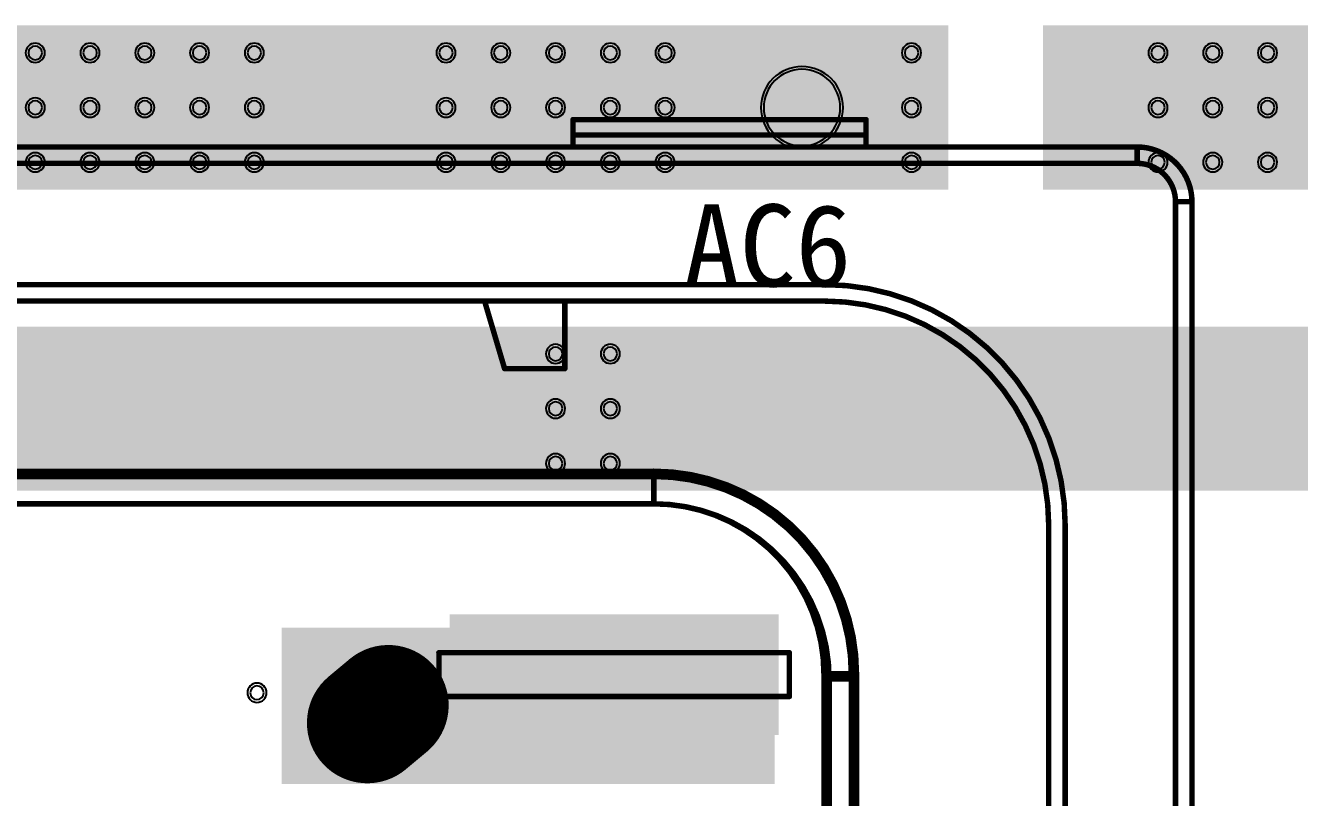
# Model space of a CAD drawing. Header units: inches. Extents: x 32166 to 34772, y 2386 to 4229.
# Drawn here: x 33985.4 to 34085.9, y 3940.2 to 4001.1 of the extents above; entities that cross this region are included whole.
import ezdxf

# ---------------------------------------------------------------- set-up
doc = ezdxf.new("R2010")
doc.units = ezdxf.units.IN
doc.header["$LTSCALE"] = 0.64311
doc.header["$MEASUREMENT"] = 0
for name, color, linetype in [('MULTILAYER', 9, 'CONTINUOUS'), ('TOPLAYER', 1, 'CONTINUOUS'), ('TOPOVERLAY', 2, 'CONTINUOUS'), ('TOPSOLDER', 216, 'CONTINUOUS')]:
    doc.layers.add(name, color=color, linetype=linetype)
doc.styles.get("Standard").update_dxf_attribs({"font": 'txt', "width": 0.8})

msp = doc.modelspace()

# ---------------------------------------------------------------- linework, layer by layer
at = {"layer": 'MULTILAYER', "const_width": 8.64}
msp.add_lwpolyline([(34013.98, 3947.47), (34012.32, 3946.09)], dxfattribs=at)
at = {"layer": 'MULTILAYER', "const_width": 4.32}
for points in [[(34012.59, 3949.13, 1), (34015.37, 3945.82, 1)], [(34010.93, 3947.74, 1), (34013.71, 3944.43, 1)]]:
    msp.add_lwpolyline(points, format="xyb", close=True, dxfattribs=at)
at = {"layer": 'MULTILAYER'}
for centre, radius, start, end in [((33986.13, 3998.97), 0.54, 0, 180), ((33986.13, 3998.97), 0.54, 180, 0), ((33990.45, 3998.97), 0.54, 0, 180), ((33990.45, 3998.97), 0.54, 180, 0), ((33994.77, 3998.97), 0.54, 0, 180), ((33994.77, 3998.97), 0.54, 180, 0), ((33999.09, 3998.97), 0.54, 0, 180), ((33999.09, 3998.97), 0.54, 180, 0), ((34003.41, 3998.97), 0.54, 0, 180), ((34003.41, 3998.97), 0.54, 180, 0), ((34018.53, 3998.97), 0.54, 0, 180), ((34018.53, 3998.97), 0.54, 180, 0), ((34022.85, 3998.97), 0.54, 0, 180), ((34022.85, 3998.97), 0.54, 180, 0), ((34027.17, 3998.97), 0.54, 0, 180), ((34027.17, 3998.97), 0.54, 180, 0), ((34031.49, 3998.97), 0.54, 0, 180), ((34031.49, 3998.97), 0.54, 180, 0), ((34035.81, 3998.97), 0.54, 0, 180), ((34035.81, 3998.97), 0.54, 180, 0), ((34055.25, 3998.97), 0.54, 0, 180), ((34055.25, 3998.97), 0.54, 180, 0), ((34074.69, 3998.97), 0.54, 0, 180), ((34074.69, 3998.97), 0.54, 180, 0), ((34079.01, 3998.97), 0.54, 0, 180), ((34079.01, 3998.97), 0.54, 180, 0), ((34083.33, 3998.97), 0.54, 0, 180), ((34083.33, 3998.97), 0.54, 180, 0), ((34046.61, 3994.65), 3.02, 0, 180), ((33986.13, 3994.65), 0.54, 0, 180), ((33990.45, 3994.65), 0.54, 0, 180), ((33994.77, 3994.65), 0.54, 0, 180), ((33999.09, 3994.65), 0.54, 0, 180), ((34003.41, 3994.65), 0.54, 0, 180), ((34018.53, 3994.65), 0.54, 0, 180), ((34022.85, 3994.65), 0.54, 0, 180), ((34027.17, 3994.65), 0.54, 0, 180), ((34031.49, 3994.65), 0.54, 0, 180), ((34035.81, 3994.65), 0.54, 0, 180), ((34055.25, 3994.65), 0.54, 0, 180), ((34074.69, 3994.65), 0.54, 0, 180), ((34079.01, 3994.65), 0.54, 0, 180), ((34083.33, 3994.65), 0.54, 0, 180), ((33986.13, 3994.65), 0.54, 180, 0), ((33990.45, 3994.65), 0.54, 180, 0), ((33994.77, 3994.65), 0.54, 180, 0), ((33999.09, 3994.65), 0.54, 180, 0), ((34003.41, 3994.65), 0.54, 180, 0), ((34018.53, 3994.65), 0.54, 180, 0), ((34022.85, 3994.65), 0.54, 180, 0), ((34027.17, 3994.65), 0.54, 180, 0), ((34031.49, 3994.65), 0.54, 180, 0), ((34035.81, 3994.65), 0.54, 180, 0), ((34046.61, 3994.65), 3.02, 180, 0), ((34055.25, 3994.65), 0.54, 180, 0), ((34074.69, 3994.65), 0.54, 180, 0), ((34079.01, 3994.65), 0.54, 180, 0), ((34083.33, 3994.65), 0.54, 180, 0), ((33986.13, 3990.33), 0.54, 0, 180), ((33990.45, 3990.33), 0.54, 0, 180), ((33994.77, 3990.33), 0.54, 0, 180), ((33999.09, 3990.33), 0.54, 0, 180), ((34003.41, 3990.33), 0.54, 0, 180), ((34018.53, 3990.33), 0.54, 0, 180), ((34022.85, 3990.33), 0.54, 0, 180), ((34027.17, 3990.33), 0.54, 0, 180), ((34031.49, 3990.33), 0.54, 0, 180), ((34035.81, 3990.33), 0.54, 0, 180), ((34055.25, 3990.33), 0.54, 0, 180), ((34074.69, 3990.33), 0.54, 0, 180), ((34079.01, 3990.33), 0.54, 0, 180), ((34083.33, 3990.33), 0.54, 0, 180), ((33986.13, 3990.33), 0.54, 180, 0), ((33990.45, 3990.33), 0.54, 180, 0), ((33994.77, 3990.33), 0.54, 180, 0), ((33999.09, 3990.33), 0.54, 180, 0), ((34003.41, 3990.33), 0.54, 180, 0), ((34018.53, 3990.33), 0.54, 180, 0), ((34022.85, 3990.33), 0.54, 180, 0), ((34027.17, 3990.33), 0.54, 180, 0), ((34031.49, 3990.33), 0.54, 180, 0), ((34035.81, 3990.33), 0.54, 180, 0), ((34055.25, 3990.33), 0.54, 180, 0), ((34074.69, 3990.33), 0.54, 180, 0), ((34079.01, 3990.33), 0.54, 180, 0), ((34083.33, 3990.33), 0.54, 180, 0), ((34027.17, 3975.21), 0.54, 0, 180), ((34031.49, 3975.21), 0.54, 0, 180), ((34027.17, 3975.21), 0.54, 180, 0), ((34031.49, 3975.21), 0.54, 180, 0), ((34027.17, 3970.89), 0.54, 0, 180), ((34027.17, 3970.89), 0.54, 180, 0), ((34031.49, 3970.89), 0.54, 0, 180), ((34031.49, 3970.89), 0.54, 180, 0), ((34027.17, 3966.57), 0.54, 0, 180), ((34027.17, 3966.57), 0.54, 180, 0), ((34031.49, 3966.57), 0.54, 0, 180), ((34031.49, 3966.57), 0.54, 180, 0), ((34003.62, 3948.47), 0.54, 0, 180), ((34003.62, 3948.47), 0.54, 180, 0)]:
    msp.add_arc(centre, radius, start, end, dxfattribs=at)
msp.add_solid([(34044.32, 3954.22), (34019.26, 3954.22), (34044.32, 3945.58), (34019.26, 3945.58)], dxfattribs=at)
at = {"layer": 'TOPLAYER', "const_width": 8.64}
msp.add_lwpolyline([(34013.98, 3947.47), (34012.32, 3946.09)], dxfattribs=at)
at = {"layer": 'TOPLAYER', "const_width": 4.32}
for points in [[(34012.59, 3949.13, 1), (34015.37, 3945.82, 1)], [(34010.93, 3947.74, 1), (34013.71, 3944.43, 1)]]:
    msp.add_lwpolyline(points, format="xyb", close=True, dxfattribs=at)
at = {"layer": 'TOPLAYER'}
for centre, radius, start, end in [((33986.13, 3998.97), 0.54, 0, 180), ((33986.13, 3998.97), 0.54, 180, 0), ((33990.45, 3998.97), 0.54, 0, 180), ((33990.45, 3998.97), 0.54, 180, 0), ((33994.77, 3998.97), 0.54, 0, 180), ((33994.77, 3998.97), 0.54, 180, 0), ((33999.09, 3998.97), 0.54, 0, 180), ((33999.09, 3998.97), 0.54, 180, 0), ((34003.41, 3998.97), 0.54, 0, 180), ((34003.41, 3998.97), 0.54, 180, 0), ((34018.53, 3998.97), 0.54, 0, 180), ((34018.53, 3998.97), 0.54, 180, 0), ((34022.85, 3998.97), 0.54, 0, 180), ((34022.85, 3998.97), 0.54, 180, 0), ((34027.17, 3998.97), 0.54, 0, 180), ((34027.17, 3998.97), 0.54, 180, 0), ((34031.49, 3998.97), 0.54, 0, 180), ((34031.49, 3998.97), 0.54, 180, 0), ((34035.81, 3998.97), 0.54, 0, 180), ((34035.81, 3998.97), 0.54, 180, 0), ((34055.25, 3998.97), 0.54, 0, 180), ((34055.25, 3998.97), 0.54, 180, 0), ((34074.69, 3998.97), 0.54, 0, 180), ((34074.69, 3998.97), 0.54, 180, 0), ((34079.01, 3998.97), 0.54, 0, 180), ((34079.01, 3998.97), 0.54, 180, 0), ((34083.33, 3998.97), 0.54, 0, 180), ((34083.33, 3998.97), 0.54, 180, 0), ((34046.61, 3994.65), 3.02, 0, 180), ((33986.13, 3994.65), 0.54, 0, 180), ((33990.45, 3994.65), 0.54, 0, 180), ((33994.77, 3994.65), 0.54, 0, 180), ((33999.09, 3994.65), 0.54, 0, 180), ((34003.41, 3994.65), 0.54, 0, 180), ((34018.53, 3994.65), 0.54, 0, 180), ((34022.85, 3994.65), 0.54, 0, 180), ((34027.17, 3994.65), 0.54, 0, 180), ((34031.49, 3994.65), 0.54, 0, 180), ((34035.81, 3994.65), 0.54, 0, 180), ((34055.25, 3994.65), 0.54, 0, 180), ((34074.69, 3994.65), 0.54, 0, 180), ((34079.01, 3994.65), 0.54, 0, 180), ((34083.33, 3994.65), 0.54, 0, 180), ((33986.13, 3994.65), 0.54, 180, 0), ((33990.45, 3994.65), 0.54, 180, 0), ((33994.77, 3994.65), 0.54, 180, 0), ((33999.09, 3994.65), 0.54, 180, 0), ((34003.41, 3994.65), 0.54, 180, 0), ((34018.53, 3994.65), 0.54, 180, 0), ((34022.85, 3994.65), 0.54, 180, 0), ((34027.17, 3994.65), 0.54, 180, 0), ((34031.49, 3994.65), 0.54, 180, 0), ((34035.81, 3994.65), 0.54, 180, 0), ((34046.61, 3994.65), 3.02, 180, 0), ((34055.25, 3994.65), 0.54, 180, 0), ((34074.69, 3994.65), 0.54, 180, 0), ((34079.01, 3994.65), 0.54, 180, 0), ((34083.33, 3994.65), 0.54, 180, 0), ((33986.13, 3990.33), 0.54, 0, 180), ((33990.45, 3990.33), 0.54, 0, 180), ((33994.77, 3990.33), 0.54, 0, 180), ((33999.09, 3990.33), 0.54, 0, 180), ((34003.41, 3990.33), 0.54, 0, 180), ((34018.53, 3990.33), 0.54, 0, 180), ((34022.85, 3990.33), 0.54, 0, 180), ((34027.17, 3990.33), 0.54, 0, 180), ((34031.49, 3990.33), 0.54, 0, 180), ((34035.81, 3990.33), 0.54, 0, 180), ((34055.25, 3990.33), 0.54, 0, 180), ((34074.69, 3990.33), 0.54, 0, 180), ((34079.01, 3990.33), 0.54, 0, 180), ((34083.33, 3990.33), 0.54, 0, 180), ((33986.13, 3990.33), 0.54, 180, 0), ((33990.45, 3990.33), 0.54, 180, 0), ((33994.77, 3990.33), 0.54, 180, 0), ((33999.09, 3990.33), 0.54, 180, 0), ((34003.41, 3990.33), 0.54, 180, 0), ((34018.53, 3990.33), 0.54, 180, 0), ((34022.85, 3990.33), 0.54, 180, 0), ((34027.17, 3990.33), 0.54, 180, 0), ((34031.49, 3990.33), 0.54, 180, 0), ((34035.81, 3990.33), 0.54, 180, 0), ((34055.25, 3990.33), 0.54, 180, 0), ((34074.69, 3990.33), 0.54, 180, 0), ((34079.01, 3990.33), 0.54, 180, 0), ((34083.33, 3990.33), 0.54, 180, 0), ((34027.17, 3975.21), 0.54, 0, 180), ((34031.49, 3975.21), 0.54, 0, 180), ((34027.17, 3975.21), 0.54, 180, 0), ((34031.49, 3975.21), 0.54, 180, 0), ((34027.17, 3970.89), 0.54, 0, 180), ((34027.17, 3970.89), 0.54, 180, 0), ((34031.49, 3970.89), 0.54, 0, 180), ((34031.49, 3970.89), 0.54, 180, 0), ((34027.17, 3966.57), 0.54, 0, 180), ((34027.17, 3966.57), 0.54, 180, 0), ((34031.49, 3966.57), 0.54, 0, 180), ((34031.49, 3966.57), 0.54, 180, 0), ((34003.62, 3948.47), 0.54, 0, 180), ((34003.62, 3948.47), 0.54, 180, 0)]:
    msp.add_arc(centre, radius, start, end, dxfattribs=at)
for points in [[(33618.93, 3988.17), (34058.1, 3988.17), (33618.93, 4001.13), (34058.1, 4001.13)], [(34065.62, 3988.17), (34180.53, 3988.17), (34065.62, 4001.13), (34180.53, 4001.13)], [(33519.57, 3964.41), (34104.93, 3964.41), (33519.57, 3977.37), (34104.93, 3977.37)], [(34044.32, 3954.22), (34019.26, 3954.22), (34044.32, 3945.58), (34019.26, 3945.58)], [(34005.87, 3941.3), (34044.19, 3941.3), (34005.87, 3953.4), (34044.19, 3953.4)]]:
    msp.add_solid(points, dxfattribs=at)
at = {"layer": 'TOPOVERLAY', "const_width": 0.432}
for points in [[(34028.55, 3991.54), (34028.55, 3993.7)], [(34028.55, 3993.7), (34051.66, 3993.7)], [(34051.66, 3991.54), (34051.66, 3993.7)], [(34028.55, 3992.49), (34051.66, 3992.49)], [(33930.05, 3991.54), (34073.05, 3991.54)], [(34073.05, 3990.25), (34073.05, 3991.54)], [(33930.05, 3990.25), (34073.05, 3990.25)], [(34076.07, 3877.06), (34076.07, 3987.22)], [(34076.07, 3987.22), (34077.37, 3987.22)], [(34077.37, 3877.06), (34077.37, 3987.22)], [(33954.72, 3980.68), (34048.38, 3980.68)], [(33954.72, 3979.38), (34048.38, 3979.38)], [(34021.59, 3979.32), (34023.15, 3974.05)], [(34027.9, 3974.05), (34027.9, 3979.32)], [(34023.15, 3974.05), (34027.9, 3974.05)], [(33968.18, 3965.95), (34034.92, 3965.95)], [(33968.18, 3965.54), (34034.92, 3965.54)], [(33968.18, 3965.54), (34034.92, 3965.54)], [(34034.92, 3963.38), (34034.92, 3965.95)], [(34034.92, 3963.38), (34034.92, 3965.54)], [(33968.18, 3963.38), (34034.92, 3963.38)], [(33968.18, 3963.38), (34034.92, 3963.38)], [(34066.07, 3917.59), (34066.07, 3961.69)], [(34067.37, 3917.59), (34067.37, 3961.69)], [(34017.97, 3948.17), (34017.97, 3951.63)], [(34017.97, 3951.63), (34045.61, 3951.63)], [(34045.61, 3948.17), (34045.61, 3951.63)], [(34048.34, 3927.86), (34048.34, 3949.96)], [(34048.34, 3949.96), (34050.91, 3949.96)], [(34048.75, 3927.44), (34048.75, 3949.55)], [(34048.75, 3949.55), (34050.91, 3949.55)], [(34050.5, 3927.86), (34050.5, 3949.96)], [(34050.91, 3927.86), (34050.91, 3949.96)], [(34050.91, 3927.44), (34050.91, 3949.55)], [(34017.97, 3948.17), (34045.61, 3948.17)]]:
    msp.add_lwpolyline(points, dxfattribs=at)
at = {"layer": 'TOPOVERLAY', "const_width": 0.216}
for points in [[(34028.44, 3993.7, 1), (34028.66, 3993.7, 1)], [(34028.44, 3993.7, 1), (34028.66, 3993.7, 1)], [(34051.55, 3993.7, 1), (34051.77, 3993.7, 1)], [(34051.55, 3993.7, 1), (34051.77, 3993.7, 1)], [(34028.44, 3992.49, 1), (34028.66, 3992.49, 1)], [(34051.55, 3992.49, 1), (34051.77, 3992.49, 1)], [(34028.44, 3991.54, 1), (34028.66, 3991.54, 1)], [(34051.55, 3991.54, 1), (34051.77, 3991.54, 1)], [(34072.94, 3991.54, 1), (34073.15, 3991.54, 1)], [(34072.94, 3991.54, 1), (34073.15, 3991.54, 1)], [(34072.94, 3991.54, 1), (34073.15, 3991.54, 1)], [(34072.94, 3990.25, 1), (34073.15, 3990.25, 1)], [(34072.94, 3990.25, 1), (34073.15, 3990.25, 1)], [(34072.94, 3990.25, 1), (34073.15, 3990.25, 1)], [(34075.96, 3987.22, 1), (34076.18, 3987.22, 1)], [(34075.96, 3987.22, 1), (34076.18, 3987.22, 1)], [(34075.96, 3987.22, 1), (34076.18, 3987.22, 1)], [(34077.26, 3987.22, 1), (34077.47, 3987.22, 1)], [(34077.26, 3987.22, 1), (34077.47, 3987.22, 1)], [(34077.26, 3987.22, 1), (34077.47, 3987.22, 1)], [(34048.27, 3980.68, 1), (34048.49, 3980.68, 1)], [(34048.27, 3980.68, 1), (34048.49, 3980.68, 1)], [(34021.48, 3979.32, 1), (34021.69, 3979.32, 1)], [(34027.79, 3979.32, 1), (34028.01, 3979.32, 1)], [(34048.27, 3979.38, 1), (34048.49, 3979.38, 1)], [(34048.27, 3979.38, 1), (34048.49, 3979.38, 1)], [(34023.04, 3974.05, 1), (34023.26, 3974.05, 1)], [(34023.04, 3974.05, 1), (34023.26, 3974.05, 1)], [(34027.79, 3974.05, 1), (34028.01, 3974.05, 1)], [(34027.79, 3974.05, 1), (34028.01, 3974.05, 1)], [(34034.81, 3965.95, 1), (34035.03, 3965.95, 1)], [(34034.81, 3965.95, 1), (34035.03, 3965.95, 1)], [(34034.81, 3965.95, 1), (34035.03, 3965.95, 1)], [(34034.81, 3965.54, 1), (34035.03, 3965.54, 1)], [(34034.81, 3965.54, 1), (34035.03, 3965.54, 1)], [(34034.81, 3965.54, 1), (34035.03, 3965.54, 1)], [(34034.81, 3965.54, 1), (34035.03, 3965.54, 1)], [(34034.81, 3965.54, 1), (34035.03, 3965.54, 1)], [(34034.81, 3963.38, 1), (34035.03, 3963.38, 1)], [(34034.81, 3963.38, 1), (34035.03, 3963.38, 1)], [(34034.81, 3963.38, 1), (34035.03, 3963.38, 1)], [(34034.81, 3963.38, 1), (34035.03, 3963.38, 1)], [(34034.81, 3963.38, 1), (34035.03, 3963.38, 1)], [(34034.81, 3963.38, 1), (34035.03, 3963.38, 1)], [(34065.96, 3961.69, 1), (34066.18, 3961.69, 1)], [(34065.96, 3961.69, 1), (34066.18, 3961.69, 1)], [(34067.26, 3961.69, 1), (34067.47, 3961.69, 1)], [(34067.26, 3961.69, 1), (34067.47, 3961.69, 1)], [(34017.86, 3951.63, 1), (34018.07, 3951.63, 1)], [(34017.86, 3951.63, 1), (34018.07, 3951.63, 1)], [(34045.51, 3951.63, 1), (34045.72, 3951.63, 1)], [(34045.51, 3951.63, 1), (34045.72, 3951.63, 1)], [(34048.23, 3949.96, 1), (34048.45, 3949.96, 1)], [(34048.23, 3949.96, 1), (34048.45, 3949.96, 1)], [(34048.23, 3949.96, 1), (34048.45, 3949.96, 1)], [(34048.64, 3949.55, 1), (34048.85, 3949.55, 1)], [(34048.64, 3949.55, 1), (34048.85, 3949.55, 1)], [(34048.64, 3949.55, 1), (34048.85, 3949.55, 1)], [(34050.39, 3949.96, 1), (34050.61, 3949.96, 1)], [(34050.39, 3949.96, 1), (34050.61, 3949.96, 1)], [(34050.8, 3949.96, 1), (34051.01, 3949.96, 1)], [(34050.8, 3949.96, 1), (34051.01, 3949.96, 1)], [(34050.8, 3949.96, 1), (34051.01, 3949.96, 1)], [(34050.8, 3949.55, 1), (34051.01, 3949.55, 1)], [(34050.8, 3949.55, 1), (34051.01, 3949.55, 1)], [(34050.8, 3949.55, 1), (34051.01, 3949.55, 1)], [(34017.86, 3948.17, 1), (34018.07, 3948.17, 1)], [(34017.86, 3948.17, 1), (34018.07, 3948.17, 1)], [(34045.51, 3948.17, 1), (34045.72, 3948.17, 1)], [(34045.51, 3948.17, 1), (34045.72, 3948.17, 1)]]:
    msp.add_lwpolyline(points, format="xyb", close=True, dxfattribs=at)
at = {"layer": 'TOPOVERLAY', "const_width": 0.432}
for points in [[(34073.05, 3991.54, -0.414214), (34077.37, 3987.22)], [(34073.05, 3990.25, -0.414214), (34076.07, 3987.22)], [(34048.38, 3980.68, -0.414214), (34067.37, 3961.69)], [(34048.38, 3979.38, -0.414214), (34066.07, 3961.69)], [(34034.92, 3965.95, -0.414214), (34050.91, 3949.96)], [(34034.92, 3965.54, -0.414214), (34050.5, 3949.96)], [(34034.92, 3965.54, -0.414214), (34050.91, 3949.55)], [(34034.92, 3963.38, -0.414214), (34048.34, 3949.96)], [(34034.92, 3963.38, -0.414214), (34048.75, 3949.55)]]:
    msp.add_lwpolyline(points, format="xyb", dxfattribs=at)
at = {"layer": 'TOPSOLDER', "const_width": 9.52}
msp.add_lwpolyline([(34013.98, 3947.47), (34012.32, 3946.09)], dxfattribs=at)
at = {"layer": 'TOPSOLDER', "const_width": 4.76}
for points in [[(34012.45, 3949.3, 1), (34015.51, 3945.65, 1)], [(34010.79, 3947.91, 1), (34013.85, 3944.26, 1)]]:
    msp.add_lwpolyline(points, format="xyb", close=True, dxfattribs=at)
at = {"layer": 'TOPSOLDER'}
for centre, radius, start, end in [((33986.13, 3998.97), 0.759, 0, 180), ((33990.45, 3998.97), 0.759, 0, 180), ((33994.77, 3998.97), 0.759, 0, 180), ((33999.09, 3998.97), 0.759, 0, 180), ((34003.41, 3998.97), 0.759, 0, 180), ((34018.53, 3998.97), 0.759, 0, 180), ((34022.85, 3998.97), 0.759, 0, 180), ((34027.17, 3998.97), 0.759, 0, 180), ((34031.49, 3998.97), 0.759, 0, 180), ((34035.81, 3998.97), 0.759, 0, 180), ((34055.25, 3998.97), 0.759, 0, 180), ((34074.69, 3998.97), 0.759, 0, 180), ((34079.01, 3998.97), 0.759, 0, 180), ((34083.33, 3998.97), 0.759, 0, 180), ((33986.13, 3998.97), 0.759, 180, 0), ((33990.45, 3998.97), 0.759, 180, 0), ((33994.77, 3998.97), 0.759, 180, 0), ((33999.09, 3998.97), 0.759, 180, 0), ((34003.41, 3998.97), 0.759, 180, 0), ((34018.53, 3998.97), 0.759, 180, 0), ((34022.85, 3998.97), 0.759, 180, 0), ((34027.17, 3998.97), 0.759, 180, 0), ((34031.49, 3998.97), 0.759, 180, 0), ((34035.81, 3998.97), 0.759, 180, 0), ((34055.25, 3998.97), 0.759, 180, 0), ((34074.69, 3998.97), 0.759, 180, 0), ((34079.01, 3998.97), 0.759, 180, 0), ((34083.33, 3998.97), 0.759, 180, 0), ((34046.61, 3994.65), 3.24, 0, 180), ((33986.13, 3994.65), 0.759, 0, 180), ((33990.45, 3994.65), 0.759, 0, 180), ((33994.77, 3994.65), 0.759, 0, 180), ((33999.09, 3994.65), 0.759, 0, 180), ((34003.41, 3994.65), 0.759, 0, 180), ((34018.53, 3994.65), 0.759, 0, 180), ((34022.85, 3994.65), 0.759, 0, 180), ((34027.17, 3994.65), 0.759, 0, 180), ((34031.49, 3994.65), 0.759, 0, 180), ((34035.81, 3994.65), 0.759, 0, 180), ((34055.25, 3994.65), 0.759, 0, 180), ((34074.69, 3994.65), 0.759, 0, 180), ((34079.01, 3994.65), 0.759, 0, 180), ((34083.33, 3994.65), 0.759, 0, 180), ((33986.13, 3994.65), 0.759, 180, 0), ((33990.45, 3994.65), 0.759, 180, 0), ((33994.77, 3994.65), 0.759, 180, 0), ((33999.09, 3994.65), 0.759, 180, 0), ((34003.41, 3994.65), 0.759, 180, 0), ((34018.53, 3994.65), 0.759, 180, 0), ((34022.85, 3994.65), 0.759, 180, 0), ((34027.17, 3994.65), 0.759, 180, 0), ((34031.49, 3994.65), 0.759, 180, 0), ((34035.81, 3994.65), 0.759, 180, 0), ((34046.61, 3994.65), 3.24, 180, 0), ((34055.25, 3994.65), 0.759, 180, 0), ((34074.69, 3994.65), 0.759, 180, 0), ((34079.01, 3994.65), 0.759, 180, 0), ((34083.33, 3994.65), 0.759, 180, 0), ((33986.13, 3990.33), 0.759, 0, 180), ((33990.45, 3990.33), 0.759, 0, 180), ((33994.77, 3990.33), 0.759, 0, 180), ((33999.09, 3990.33), 0.759, 0, 180), ((34003.41, 3990.33), 0.759, 0, 180), ((34018.53, 3990.33), 0.759, 0, 180), ((34022.85, 3990.33), 0.759, 0, 180), ((34027.17, 3990.33), 0.759, 0, 180), ((34031.49, 3990.33), 0.759, 0, 180), ((34035.81, 3990.33), 0.759, 0, 180), ((34055.25, 3990.33), 0.759, 0, 180), ((34074.69, 3990.33), 0.759, 0, 180), ((34079.01, 3990.33), 0.759, 0, 180), ((34083.33, 3990.33), 0.759, 0, 180), ((33986.13, 3990.33), 0.759, 180, 0), ((33990.45, 3990.33), 0.759, 180, 0), ((33994.77, 3990.33), 0.759, 180, 0), ((33999.09, 3990.33), 0.759, 180, 0), ((34003.41, 3990.33), 0.759, 180, 0), ((34018.53, 3990.33), 0.759, 180, 0), ((34022.85, 3990.33), 0.759, 180, 0), ((34027.17, 3990.33), 0.759, 180, 0), ((34031.49, 3990.33), 0.759, 180, 0), ((34035.81, 3990.33), 0.759, 180, 0), ((34055.25, 3990.33), 0.759, 180, 0), ((34074.69, 3990.33), 0.759, 180, 0), ((34079.01, 3990.33), 0.759, 180, 0), ((34083.33, 3990.33), 0.759, 180, 0), ((34027.17, 3975.21), 0.759, 0, 180), ((34031.49, 3975.21), 0.759, 0, 180), ((34027.17, 3975.21), 0.759, 180, 0), ((34031.49, 3975.21), 0.759, 180, 0), ((34027.17, 3970.89), 0.759, 0, 180), ((34031.49, 3970.89), 0.759, 0, 180), ((34027.17, 3970.89), 0.759, 180, 0), ((34031.49, 3970.89), 0.759, 180, 0), ((34027.17, 3966.57), 0.759, 0, 180), ((34027.17, 3966.57), 0.759, 180, 0), ((34031.49, 3966.57), 0.759, 0, 180), ((34031.49, 3966.57), 0.759, 180, 0), ((34003.62, 3948.47), 0.759, 0, 180), ((34003.62, 3948.47), 0.759, 180, 0)]:
    msp.add_arc(centre, radius, start, end, dxfattribs=at)
for points in [[(33618.93, 3988.17), (34058.14, 3988.17), (33618.93, 4001.13), (34058.14, 4001.13)], [(34065.92, 3988.17), (34180.96, 3988.17), (34065.92, 4001.13), (34180.96, 4001.13)], [(33519.57, 3964.41), (34104.93, 3964.41), (33519.57, 3977.37), (34104.93, 3977.37)], [(34044.76, 3954.66), (34018.82, 3954.66), (34044.76, 3945.14), (34018.82, 3945.14)], [(34005.57, 3941.26), (34044.45, 3941.26), (34005.57, 3953.61), (34044.45, 3953.61)]]:
    msp.add_solid(points, dxfattribs=at)

# ---------------------------------------------------------------- texts
at = {"layer": 'TOPOVERLAY'}
msp.add_text('AC6', height=6.48, rotation=360, dxfattribs=at).set_placement((34037.28, 3980.53))

doc.saveas('drawing.dxf')
